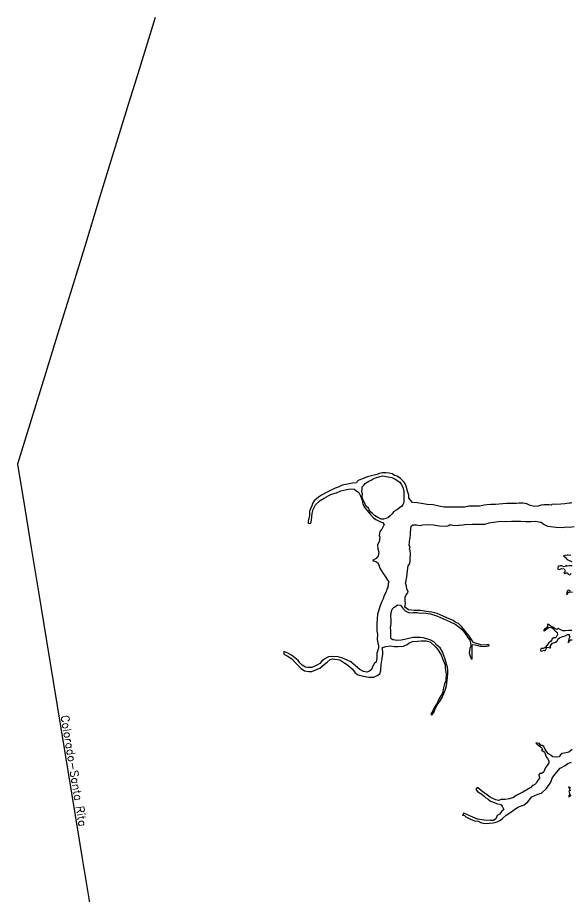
# Model space of a CAD drawing. Extents: x 283583 to 658922, y 889284 to 1241133.
# Drawn here: x 357325 to 360775, y 1118992 to 1124483 of the extents above; entities that cross this region are included whole.
import ezdxf
from ezdxf.enums import TextEntityAlignment as Align

# ---------------------------------------------------------------- set-up
doc = ezdxf.new("R2010")
doc.units = 0
doc.header["$MEASUREMENT"] = 0
for name, color, linetype in [('138 kV', 174, 'Continuous'), ('Circuito', 40, 'Continuous'), ('GUANACASTE', 7, 'Continuous')]:
    doc.layers.add(name, color=color, linetype=linetype)
doc.styles.add('COMPLEX', font='COMPLEX', dxfattribs={"height": 0.2})

msp = doc.modelspace()

# ---------------------------------------------------------------- linework, layer by layer
at = {"layer": '138 kV'}
for points in [[(358183.3, 1124482.7), (358067.2, 1124105.1), (358017.9, 1123945.3)], [(358017.8, 1123945.3), (357841, 1123370.5)], [(357841.1, 1123370.5), (357741.4, 1123046.5), (357654.2, 1122763.6), (357572.1, 1122496.2), (357484.6, 1122211.6), (357401.8, 1121942.6), (357324.8, 1121692.2), (357370, 1121415.9)], [(357370.1, 1121415.9), (357412.1, 1121158.4), (357455.4, 1120894.1), (357505.7, 1120588.1), (357594.5, 1120044), (357684.1, 1119498), (357728, 1119229.3), (357768.9, 1118979.3), (357820.3, 1118664.9), (357861.4, 1118413.9), (357992.7, 1117612.4), (358351.8, 1117055.7)]]:
    msp.add_lwpolyline(points, dxfattribs=at)
at = {"layer": 'GUANACASTE', "color": 241, "ltscale": 0.8}
for points in [[(360783.3, 1121450.7), (360774.8, 1121448.7), (360767.6, 1121448.5), (360739.8, 1121444.3), (360715.1, 1121442.9), (360684.5, 1121441.3), (360668.8, 1121441.9), (360659.7, 1121440.5), (360654.2, 1121436.5), (360641.6, 1121438.8), (360626, 1121439.5), (360608.8, 1121438.6), (360592.6, 1121435.8), (360572.4, 1121429.9), (360553.7, 1121427.7), (360523.4, 1121434.9), (360503.5, 1121444.7), (360477.7, 1121448.8), (360453.5, 1121449.7), (360438.2, 1121446.7), (360420.1, 1121447.4), (360396.8, 1121447.2), (360375.3, 1121446.9), (360307.1, 1121440.3), (360278.4, 1121440.4), (360256, 1121438.4), (360237.3, 1121436.8), (360208.2, 1121429.6), (360187.7, 1121429.3), (360162.4, 1121429.2), (360142, 1121430), (360114.2, 1121424.7), (360081.8, 1121424.9), (360048.1, 1121423.9), (360017.5, 1121424), (359986.2, 1121423.6), (359953.3, 1121429.8), (359918.6, 1121438.5), (359881.2, 1121441.3), (359845.5, 1121445.9), (359819, 1121450.1), (359789.8, 1121453.6), (359767, 1121480.2), (359765.7, 1121501.8), (359764.7, 1121505.4), (359758.9, 1121522.9), (359750.8, 1121554.9), (359744.3, 1121569.3), (359737.5, 1121579.8), (359725.5, 1121592.8), (359714, 1121602.8), (359693.3, 1121616.6), (359677.5, 1121621.8), (359663.2, 1121631.8), (359662, 1121631.9), (359644.7, 1121636.3), (359622.5, 1121637.8), (359599.7, 1121638.9), (359582.8, 1121634.8), (359567.1, 1121628.8), (359550.1, 1121624.8), (359508.8, 1121612.9), (359470.5, 1121599.7), (359451, 1121591.6), (359444.8, 1121585.3), (359439, 1121576), (359415.5, 1121574.6), (359384.7, 1121568.7), (359349.6, 1121561.9), (359325.7, 1121549.1), (359306.9, 1121543.4), (359276.9, 1121528.6), (359247.5, 1121513.7), (359221.6, 1121498.7), (359203.6, 1121486.9), (359174.8, 1121463.8), (359165.2, 1121447.6), (359161.5, 1121431.6), (359153.6, 1121412.6), (359145.9, 1121398.6), (359145.8, 1121372.5), (359138.2, 1121337.1), (359137.7, 1121324.6), (359154.2, 1121322.7), (359159.9, 1121342.7), (359161.5, 1121364.1), (359163, 1121383.7), (359169.5, 1121409.6), (359183.2, 1121438.8), (359212.3, 1121465.7), (359238.2, 1121480.6), (359266.6, 1121496.6), (359284.9, 1121504.2), (359315.2, 1121514.3), (359342.1, 1121525.8), (359360.8, 1121529.9), (359379.6, 1121534.5), (359405, 1121538.8), (359426, 1121537.3), (359454.5, 1121514.7), (359464.5, 1121494.7), (359474.9, 1121467.5), (359479.3, 1121443.5), (359492.8, 1121420.8), (359506.5, 1121402.3), (359522.6, 1121382.5), (359545.1, 1121357), (359559.8, 1121347.4), (359590, 1121332.4), (359601.2, 1121327.7), (359611.6, 1121316.5), (359607.7, 1121307.5), (359598.4, 1121287.2), (359584.7, 1121271.7), (359582.2, 1121247.3), (359584.8, 1121236.4), (359580.4, 1121207.4), (359571.9, 1121189.3), (359573.8, 1121163.9), (359578.3, 1121143), (359575.1, 1121120.9), (359562, 1121103.1), (359540, 1121091.7), (359565.7, 1121081.4), (359575.3, 1121073.4), (359585.4, 1121042.4), (359606.4, 1121010.1), (359620.9, 1120989.6), (359633.8, 1120966.9), (359641.9, 1120956.6), (359638.3, 1120945.2), (359635.2, 1120923.1), (359630.2, 1120912.2), (359625, 1120894.1), (359612.6, 1120872.4), (359606.2, 1120851.9), (359598.3, 1120833.8), (359585.9, 1120803.6), (359576.6, 1120775), (359571.6, 1120754.6), (359565.8, 1120697.9), (359567.1, 1120679.3), (359566.5, 1120651.6), (359570.3, 1120630), (359569.4, 1120596.2), (359572.7, 1120576.6), (359576.7, 1120557.6), (359576.5, 1120542.8), (359567.3, 1120511.1), (359566.9, 1120485.4), (359563.4, 1120456), (359551.8, 1120448.7), (359541.9, 1120431.5), (359532.6, 1120410.2), (359520.5, 1120398.7), (359503.7, 1120393.2), (359483.5, 1120396.6), (359461.3, 1120408.8), (359434.5, 1120433.2), (359405.5, 1120457.3), (359359.4, 1120477.9), (359325.4, 1120488.1), (359292.3, 1120491.5), (359264.5, 1120488), (359238, 1120474.3), (359221.7, 1120460.4), (359210.7, 1120446.5), (359196.5, 1120438), (359180.4, 1120430.3), (359161.6, 1120422.6), (359135.5, 1120422.5), (359121.3, 1120424.6), (359099.9, 1120437.9), (359086.8, 1120451.9), (359075.3, 1120466.1), (359055.5, 1120482.3), (359035, 1120500), (359010.9, 1120511.6), (358986.9, 1120521.3), (358986.6, 1120506.4), (359006.6, 1120496.1), (359036.6, 1120477), (359058.1, 1120453.4), (359079.9, 1120431.2), (359093.8, 1120416.6), (359115.5, 1120401.1), (359142.9, 1120397.3), (359161, 1120396.9), (359186, 1120407.2), (359211.7, 1120417.5), (359238.3, 1120440.6), (359257.3, 1120456.4), (359275.1, 1120472.9), (359290.7, 1120476.6), (359336.1, 1120469.5), (359367.3, 1120450.1), (359384.2, 1120438.4), (359414.6, 1120411.6), (359432.1, 1120389), (359450.9, 1120376.8), (359480.6, 1120367.2), (359516.4, 1120361.1), (359547.9, 1120361.9), (359569.3, 1120372.2), (359585.4, 1120383), (359592.3, 1120403.9), (359594.6, 1120441.8), (359599.9, 1120478.4), (359603.4, 1120505.9), (359602.6, 1120546.5), (359624, 1120554.4), (359650.6, 1120557.9), (359677.1, 1120553.4), (359700.8, 1120553.7), (359733.3, 1120555.9), (359755.6, 1120566), (359767.2, 1120575.3), (359790.2, 1120585.3), (359821.3, 1120587.7), (359843.8, 1120587.9), (359860.2, 1120588.8), (359873.9, 1120589.8), (359898.9, 1120582.1), (359934.9, 1120549.7), (359945.6, 1120536.8), (359967.6, 1120500.7), (359977.8, 1120473), (359986.8, 1120454), (359992.9, 1120437), (359993.2, 1120417.4), (360000.5, 1120380.7), (359997.4, 1120338), (359988.4, 1120319.7), (359983.6, 1120294.5), (359975.9, 1120261.8), (359955.6, 1120227.9), (359943, 1120198.8), (359926.3, 1120175.2), (359915.9, 1120152.2), (359904.1, 1120131.2), (359910.9, 1120124.3), (359922.7, 1120140.5), (359933.9, 1120167.7), (359945, 1120191.3), (359958.9, 1120208.2), (359974.3, 1120233.9), (359985.6, 1120258.9), (359993.9, 1120280.5), (360001.6, 1120306.9), (360008.7, 1120358.8), (360010.9, 1120384.5), (360010.4, 1120405.8), (360007.2, 1120424.8), (360001.3, 1120443.8), (359992.4, 1120474.4), (359986.3, 1120492), (359977, 1120519.2), (359961.1, 1120545.8), (359941.4, 1120562.2), (359922.3, 1120581.8), (359903.2, 1120594), (359879.6, 1120602.3), (359856.5, 1120607.9), (359836.8, 1120610), (359809.7, 1120610.2), (359791.5, 1120610.5), (359765.7, 1120604.3), (359739.1, 1120597.9), (359718.7, 1120592.9), (359690.6, 1120591.6), (359670.1, 1120594.1), (359665.9, 1120594.9), (359655.7, 1120601.3), (359653.7, 1120613.2), (359654.5, 1120631.4), (359654.8, 1120655.2), (359652.3, 1120670.9), (359656.7, 1120696.6), (359656.3, 1120722.5), (359655.1, 1120742.2), (359655.4, 1120765.3), (359663.3, 1120786.2), (359674.4, 1120798.9), (359698.6, 1120813.5), (359715.1, 1120810.9), (359727.3, 1120794.8), (359744, 1120777.1), (359769.6, 1120764.7), (359793.9, 1120765.1), (359817.6, 1120764.9), (359838.7, 1120762), (359859.7, 1120763.1), (359901.9, 1120758.6), (359944.6, 1120743.3), (359983.3, 1120726.7), (360020.7, 1120710.7), (360060.4, 1120690.6), (360100.9, 1120656.9), (360123.1, 1120628.2), (360133.2, 1120612.5), (360148, 1120593.4), (360150.5, 1120577.1), (360153, 1120556.1), (360148.1, 1120540.6), (360143.7, 1120514.2), (360148.3, 1120493.8), (360154.9, 1120478.1), (360161, 1120474.6), (360161.2, 1120491.6), (360161.6, 1120521.4), (360161, 1120535.7), (360161.2, 1120557.3), (360164.8, 1120566.1), (360180.5, 1120564.6), (360197, 1120559), (360211.4, 1120554.7), (360231.5, 1120554.5), (360251, 1120555), (360264.9, 1120556.9), (360267, 1120563), (360254.5, 1120564.5), (360221.9, 1120562.1), (360176.5, 1120576.1), (360167.7, 1120579.6), (360157.6, 1120598), (360145.5, 1120616.4), (360134.1, 1120631.5), (360120.6, 1120647.2), (360107.2, 1120662.9), (360095.1, 1120678.7), (360075.6, 1120696.5), (360055.8, 1120706.1), (360043.7, 1120715.6), (360004.4, 1120732.8), (359981.4, 1120742.5), (359944.2, 1120759), (359909.1, 1120767.9), (359877.3, 1120772.1), (359839.7, 1120778.9), (359800.7, 1120778.4), (359763.6, 1120783.4), (359741.3, 1120798.7), (359745.3, 1120820.2), (359744.4, 1120842.1), (359744.4, 1120860.9), (359749.8, 1120877.1), (359759.7, 1120888.6), (359761.9, 1120897.4), (359754.7, 1120912.5), (359752.3, 1120931.5), (359746.4, 1120950), (359747.8, 1120956.1), (359753.6, 1120988.6), (359757.3, 1121026.1), (359762.4, 1121056.7), (359772.1, 1121072.9), (359774.3, 1121091.4), (359775.1, 1121103.6), (359777.4, 1121131), (359777.4, 1121133.7), (359774.2, 1121150.8), (359770.9, 1121164.5), (359775.2, 1121176.1), (359769.1, 1121187.1), (359771.4, 1121206.8), (359772.3, 1121223.8), (359774.5, 1121234), (359776.7, 1121251), (359776.2, 1121264), (359779.2, 1121285.8), (359781.5, 1121305.5), (359791.2, 1121314.3), (359815.2, 1121314), (359837.2, 1121310.3), (359853.7, 1121314.2), (359884, 1121315.1), (359920.4, 1121313.3), (359958.7, 1121307.3), (359999.6, 1121306), (360016, 1121309.8), (360024.8, 1121315.7), (360048.5, 1121308.7), (360077, 1121311.1), (360079.7, 1121311.7), (360103.5, 1121313.4), (360117, 1121316.6), (360161.9, 1121317.3), (360204.5, 1121317.4), (360240.1, 1121318.5), (360267.5, 1121327), (360295, 1121329.4), (360341, 1121336.4), (360374.1, 1121334), (360408.1, 1121337), (360435.1, 1121336.7), (360466.3, 1121335.7), (360497, 1121335.4), (360526.9, 1121334.5), (360554.9, 1121336.9), (360567.8, 1121334.1), (360586.2, 1121329.8), (360593, 1121329.8), (360610.7, 1121316), (360632.5, 1121305.6), (360686, 1121298.2), (360725.7, 1121297.1), (360751.2, 1121300.2), (360770.4, 1121298.6), (360797.9, 1121302.4)], [(360777.9, 1121122.3), (360761.4, 1121123.9), (360753.8, 1121124.6), (360740.7, 1121122.7), (360731, 1121119.4), (360742.6, 1121111.8), (360754.9, 1121096.6), (360767.2, 1121091), (360784.3, 1121084.7)], [(360785.2, 1121056.7), (360767.3, 1121056.9), (360754.9, 1121056.4), (360748.1, 1121060.6), (360743.9, 1121052.5), (360733.6, 1121051.2), (360719.9, 1121056.8), (360710.3, 1121058.3), (360700, 1121056.3), (360693.5, 1121039.4), (360703.8, 1121033.8), (360721.7, 1121039.8), (360736.1, 1121038.9), (360739.4, 1121030.5), (360739.9, 1121019.6), (360733.7, 1121012.8), (360739.1, 1121007.3), (360747.4, 1121014), (360755, 1121013.9), (360761.7, 1121006.4), (360770.6, 1121000.8), (360780.3, 1121009.5)], [(360775.5, 1120900.4), (360761.8, 1120904.7), (360754.8, 1120900.1), (360751.9, 1120889.2), (360749.7, 1120880.4), (360756.6, 1120880.3), (360758.8, 1120888.4), (360767.2, 1120895.1), (360774.8, 1120895), (360787.9, 1120892.7)], [(360783.7, 1120653.7), (360765, 1120653.2), (360743.7, 1120651.4), (360728.5, 1120651.6), (360714.8, 1120656.6), (360701.2, 1120665.6), (360692.2, 1120659.6), (360680.6, 1120663.8), (360665.6, 1120673.5), (360652, 1120680.5), (360638.4, 1120690.9), (360631.5, 1120693.7), (360631.4, 1120678), (360624.4, 1120668.5), (360612.7, 1120662.5), (360606.4, 1120654.4), (360611.8, 1120651), (360618.8, 1120656.3), (360627.1, 1120663.1), (360635.4, 1120669.8), (360648.5, 1120673.7), (360662.8, 1120667.4), (360677.7, 1120653.6), (360692, 1120641.9), (360693.9, 1120628.2), (360690.4, 1120620), (360684.8, 1120607.8), (360671.7, 1120607.3), (360662.1, 1120600.6), (360659.9, 1120594.4), (360650.9, 1120584.3), (360637.8, 1120574.9), (360627.3, 1120559.3), (360618.2, 1120547.7), (360605.8, 1120540.3), (360593.4, 1120540.4), (360587.1, 1120529.5), (360593.9, 1120524.6), (360605.7, 1120527.9), (360610.5, 1120530.6), (360617.4, 1120525.7), (360623.7, 1120538), (360627.9, 1120548.9), (360638.9, 1120548.1), (360651.9, 1120545.9), (360649.2, 1120554.2), (360654.8, 1120563), (360662.5, 1120575.3), (360681.8, 1120581.2), (360692.8, 1120586.5), (360697.8, 1120600.8), (360706.1, 1120608.2), (360725.4, 1120615.5), (360742, 1120620.7), (360757.2, 1120628.7), (360766.2, 1120627.9), (360768.2, 1120620.4), (360772.2, 1120613.5), (360765.9, 1120602), (360762.3, 1120590.4), (360760.1, 1120575.4), (360770.5, 1120588.3), (360774.1, 1120595.8), (360785.7, 1120594.9)], [(360786.8, 1119910.5), (360764.6, 1119893.7), (360738.4, 1119886.5), (360723.3, 1119884.6), (360712.2, 1119877.2), (360705.8, 1119863.6), (360687.1, 1119861.7), (360665.7, 1119864), (360656, 1119869.5), (360638.3, 1119882), (360626.8, 1119895.1), (360618.2, 1119910.3), (360608.9, 1119928.2), (360599.5, 1119934.5), (360590.6, 1119934.6), (360581.3, 1119947.7), (360559.6, 1119951.5), (360565.6, 1119944.6), (360578.4, 1119935.5), (360588.4, 1119926.5), (360600.5, 1119914.7), (360594.9, 1119904.5), (360601.7, 1119904.4), (360612.5, 1119894), (360619.7, 1119876.8), (360624.3, 1119864.4), (360631.7, 1119854), (360640.5, 1119840.2), (360640.3, 1119825.8), (360629.7, 1119810.8), (360619.9, 1119797.9), (360617.8, 1119792.6), (360610, 1119770.8), (360605.2, 1119766.8), (360595.5, 1119760.1), (360584.5, 1119759.5), (360576.9, 1119751.4), (360582.8, 1119730.9), (360570.4, 1119714.7), (360560.7, 1119699.9), (360551, 1119689.1), (360539.2, 1119684.4), (360528.7, 1119671.6), (360477.8, 1119642.5), (360456.4, 1119633.9), (360444, 1119627.3), (360435.8, 1119623.1), (360419.2, 1119611), (360395, 1119601.8), (360368.1, 1119597.3), (360343.4, 1119596.9), (360325.5, 1119591.7), (360309.8, 1119594.6), (360294.7, 1119601.6), (360273.7, 1119612.8), (360257.4, 1119625.2), (360237, 1119639.8), (360219.3, 1119651.6), (360203, 1119666.1), (360193.5, 1119671.7), (360184.9, 1119659.5), (360197.8, 1119646.4), (360222.4, 1119631.1), (360236, 1119619.3), (360246.1, 1119607.6), (360261.8, 1119599.3), (360276, 1119588.2), (360287.7, 1119583.2), (360314.3, 1119572.7), (360341.1, 1119566.3), (360349.3, 1119555.3), (360360.1, 1119534.8), (360347, 1119524.1), (360331.8, 1119506.6), (360317.3, 1119497.9), (360308.9, 1119477), (360295.1, 1119467), (360275.3, 1119467.2), (360237.6, 1119468.3), (360194.9, 1119474.8), (360165.5, 1119487.3), (360109.4, 1119512.5), (360101.7, 1119499.6), (360113.3, 1119496.7), (360121.6, 1119489.9), (360134.6, 1119482.3), (360156.5, 1119472.5), (360178.3, 1119464), (360199, 1119461.8), (360220.2, 1119452.1), (360244.3, 1119448.5), (360269.7, 1119449.6), (360293, 1119452.1), (360317.1, 1119458.6), (360334.3, 1119467.3), (360352.1, 1119479.9), (360374.2, 1119499.3), (360396.3, 1119513.3), (360410.8, 1119524), (360447.4, 1119549.4), (360485.3, 1119565.3), (360508.2, 1119583.4), (360534.6, 1119613.8), (360552.5, 1119622.4), (360572.5, 1119631.1), (360594.6, 1119637.6), (360626.7, 1119667.3), (360652, 1119706), (360661.2, 1119731.1), (360677.9, 1119754.7), (360711, 1119793.7), (360742.7, 1119809.7), (360759.3, 1119822.4), (360782, 1119831.1)], [(360776, 1119667.5), (360763.1, 1119677.2), (360769.8, 1119664.2), (360773.1, 1119654.6), (360766.1, 1119647.2), (360770.1, 1119638.3), (360770, 1119626), (360762.4, 1119618.5), (360765, 1119613.7), (360773.3, 1119617.8), (360778.9, 1119625.9)]]:
    msp.add_lwpolyline(points, dxfattribs=at)
at = {"layer": 'GUANACASTE', "color": 241}
msp.add_lwpolyline([(359734.1, 1121449.8), (359730, 1121438.9), (359720.8, 1121428.6), (359710.3, 1121422.2), (359698.1, 1121411.9), (359686, 1121403.2), (359671.4, 1121394.4), (359662.8, 1121383.1), (359649.1, 1121368.8), (359638, 1121358.5), (359635, 1121357.1), (359623, 1121353.2), (359607.4, 1121348), (359594.4, 1121348.2), (359573.1, 1121358.4), (359551.8, 1121371.1), (359537, 1121385.7), (359530.1, 1121393.2), (359519.8, 1121407.7), (359514.5, 1121417.7), (359503.1, 1121427.2), (359495.7, 1121436.3), (359491.4, 1121449.2), (359484.1, 1121463.2), (359479.3, 1121473.6), (359476.1, 1121490), (359476.4, 1121505.3), (359473.3, 1121523.1), (359476, 1121537.9), (359476.2, 1121550.2), (359479.2, 1121556.1), (359484.8, 1121560.4), (359494.4, 1121572.6), (359506.9, 1121579.9), (359517.5, 1121586.6), (359530.5, 1121593.3), (359544.6, 1121601.4), (359564.5, 1121609), (359586.9, 1121614.6), (359601.3, 1121618.7), (359626.1, 1121616.4), (359661.1, 1121609), (359681.9, 1121599.8), (359711.3, 1121580.7), (359718.1, 1121567.3), (359729, 1121549), (359736.3, 1121521.2), (359736, 1121486.5), (359734.7, 1121462.7), (359734.7, 1121460.2)], close=True, dxfattribs=at)

# ---------------------------------------------------------------- texts
at = {"layer": 'Circuito', "style": 'COMPLEX'}
msp.add_text('Colorado-Santa Rita', height=50, rotation=-80.6778, dxfattribs=at).set_placement((357651.7, 1119773), align=Align.CENTER)

doc.saveas('drawing.dxf')
